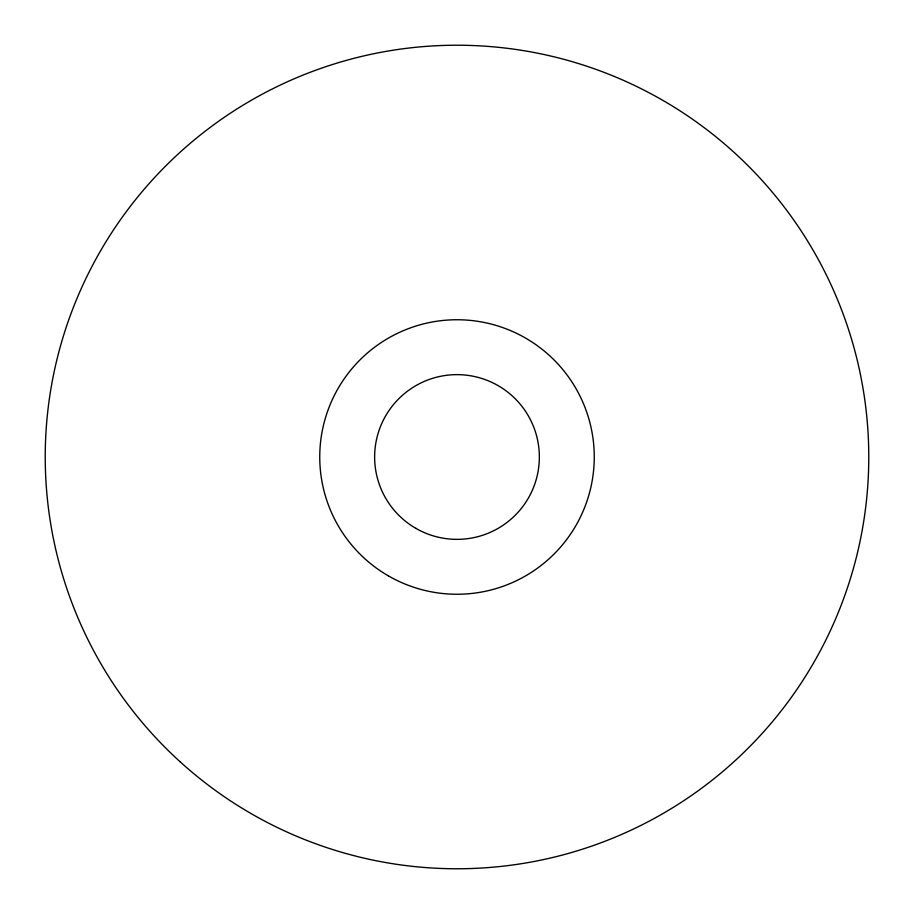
<?xml version="1.0" encoding="UTF-8"?>
<svg xmlns="http://www.w3.org/2000/svg" width="914" height="914" viewBox="0 0 914 914"><rect width="100%" height="100%" fill="white"/><g stroke="black" fill="none" stroke-linecap="round" stroke-linejoin="round"><path stroke-width="1.37" d="M180.081 761.739A411.768 411.768 0 0 0 859.377 544.447A411.768 411.768 0 0 0 331.542 64.803A411.768 411.768 0 0 0 180.081 761.739M388.37 575.866A137.26 137.26 0 0 0 594.26 457A137.26 137.26 0 0 0 388.37 338.134A137.26 137.26 0 0 0 388.37 575.866M415.824 528.326A82.351 82.351 0 0 0 539.351 457A82.351 82.351 0 0 0 415.824 385.674A82.351 82.351 0 0 0 415.824 528.326"/></g></svg>
